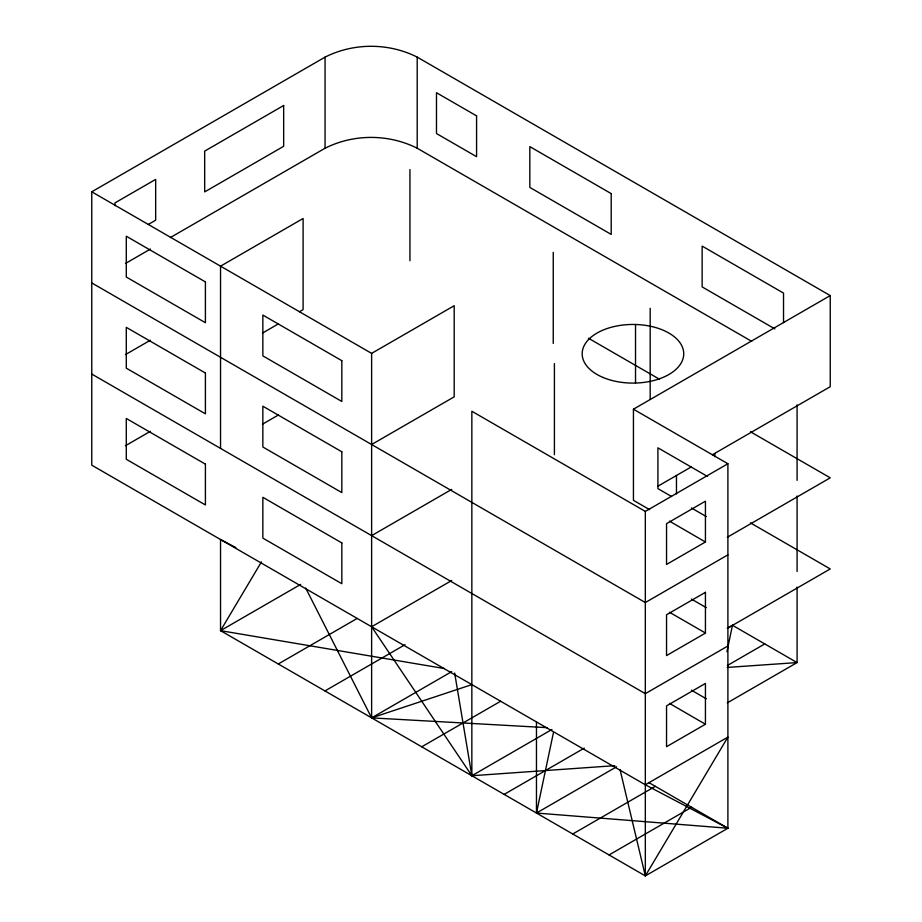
<?xml version="1.0" encoding="UTF-8"?>
<svg xmlns="http://www.w3.org/2000/svg" width="922" height="922" viewBox="0 0 922 922"><rect width="100%" height="100%" fill="white"/><g stroke="black" fill="none" stroke-linecap="round" stroke-linejoin="round"><path stroke-width="1.38" d="M726.951 651.693L732.46 625.277L797.081 662.584L797.081 587.118M553.523 732.241L536.466 813.043L727.896 828.233L727.896 463.743L633.437 409.207L633.437 500.323L649.595 509.659M648.719 782.513L727.896 828.233L645.331 875.9L220.542 630.648L261.456 561.867M620.033 769.57L645.331 875.9L727.896 737.104L645.331 784.783L91.762 465.184L91.762 191.811L325.063 57.118C353.691 42.689 388.577 42.689 417.205 57.118L830.238 295.582L830.238 386.698L712.429 454.719M148.269 224.472L155.668 220.197L155.668 179.398L114.973 202.886L114.973 205.698M125.45 263.485L150.401 249.078M170.363 237.553L325.063 148.235C353.691 133.805 388.577 133.805 417.205 148.235L751.707 341.359M125.45 354.613L150.401 340.206M262.447 333.096L278.467 323.841M299.42 311.751L303.108 309.619L303.108 218.491L220.542 266.17L220.542 448.403M125.45 445.729L150.401 431.323M91.762 191.811L371.624 353.391L454.189 305.712L454.189 396.84L371.624 444.508M262.447 424.212L278.467 414.969M371.624 535.636L451.722 489.386M235.79 547.553L220.542 539.531L220.542 630.648L300.653 584.41M633.437 409.207L830.238 295.582M278.283 663.99L357.148 618.455M451.722 580.503L371.624 626.753L471.845 775.736L614.744 765.675M658.031 486.125L691.35 466.889M324.947 690.935L405.058 644.685M551.944 729.486L471.845 775.736L471.845 411.247L645.331 511.41L727.896 463.743M305.701 588.075L371.624 717.881L451.722 671.631M705.434 541.998L666.537 564.448L666.537 523.65L705.434 501.188L705.434 541.998L669.476 521.137M727.308 537.249L830.238 477.827L750.462 431.773M727.896 554.86L645.331 602.539L91.762 282.939M421.734 746.808L500.6 701.273M727.47 628.147L732.46 625.277M727.308 628.378L830.238 568.943L750.462 522.889M727.896 645.988L645.331 693.655L91.762 374.055M504.15 794.395L584.26 748.145M727.366 665.523L764.764 643.925M616.564 766.793L536.466 813.043L536.466 721.926M727.262 702.887L797.081 662.584L727.193 667.436M705.434 724.243L666.537 746.693L666.537 705.895L705.434 683.433L705.434 724.243L669.476 703.382M572.746 833.995L655.323 786.328M609.039 854.948L691.604 807.28M371.624 353.391L371.624 717.881L471.845 684.62M371.624 717.881L547.265 727.665M220.542 630.648L444.277 668.531M645.331 784.783L727.896 828.233M774.895 328.912L702.149 286.915L702.149 246.105L783.527 293.092L783.527 322.631M588.42 338.213L659.472 379.23M707.543 476.467L657.916 447.827L657.916 488.625L671.562 496.497M691.408 507.953L706.298 516.551M691.408 599.081L706.298 607.679M669.476 612.254L705.526 633.068M691.408 690.198L706.298 698.795M454.661 673.014L471.845 775.736M797.081 404.873L797.081 480.339M797.081 496.001L797.081 571.456M714.804 453.808L714.804 456.655M676.471 475.487L676.471 493.996M650.183 308.294L650.183 399.41M645.331 511.41L645.331 875.9M635.523 324.417L635.523 382.791M554.41 363.579L554.41 454.696M553.246 252.328L553.246 343.445M417.205 57.118L417.205 148.235M409.944 169.59L409.944 260.719M325.063 57.118L325.063 148.235M283.665 105.5L204.684 151.104L204.684 191.903L283.665 146.298L283.665 105.5M705.434 592.316L666.537 614.767L666.537 655.565L705.434 633.114L705.434 592.316M476.582 115.884L436.486 92.73L436.486 133.54L476.582 156.682L476.582 115.884M611.205 193.608L529.827 146.621L529.827 187.42L611.205 234.407L611.205 193.608M205.41 281.913L126.291 236.228L126.291 277.026L205.41 322.712L205.41 281.913M341.832 360.675L262.851 315.07L262.851 355.869L341.832 401.473L341.832 360.675M205.41 373.03L126.291 327.356L126.291 368.155L205.41 413.828L205.41 373.03M341.832 451.792L262.851 406.199L262.851 446.997L341.832 492.59L341.832 451.792M205.41 464.158L126.291 418.473L126.291 459.271L205.41 504.956L205.41 464.158M341.832 542.92L262.851 497.315L262.851 538.114L341.832 583.718L341.832 542.92M603.172 377.513A50.768 29.308 0 0 0 683.467 356.802A50.768 29.308 0 0 0 612.254 327.01A50.768 29.308 0 0 0 603.172 377.513"/></g></svg>
